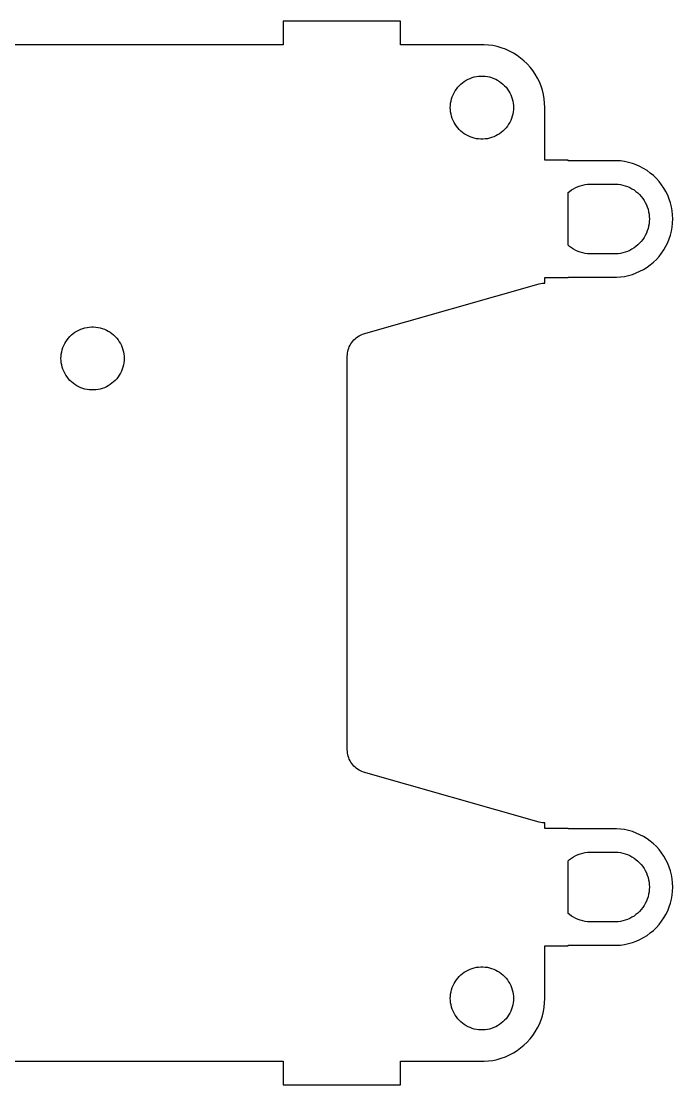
# Model space of a CAD drawing. Header units: metres. Extents: x -80 to 97, y -93 to 43.
# Drawn here: x 12.8 to 96.7, y -93.5 to 43.4 of the extents above; entities that cross this region are included whole.
import ezdxf

# ---------------------------------------------------------------- set-up
doc = ezdxf.new("R2010")
doc.units = ezdxf.units.M

msp = doc.modelspace()

# ---------------------------------------------------------------- linework, layer by layer
for p, q in [((61.625, 43.39), (46.525, 43.39)), ((46.525, 43.39), (46.525, 40.3751)), ((61.625, 40.3751), (61.625, 43.39)), ((46.525, 40.3751), (7.54999, 40.3751)), ((72.3827, 40.3751), (61.625, 40.3751)), ((72.9467, 40.3356), (72.3827, 40.3751)), ((73.5065, 40.2569), (72.9467, 40.3356)), ((74.0596, 40.1394), (73.5065, 40.2569)), ((74.603, 39.9836), (74.0596, 40.1394)), ((75.1343, 39.7902), (74.603, 39.9836)), ((75.6508, 39.5602), (75.1343, 39.7902)), ((76.15, 39.2948), (75.6508, 39.5602)), ((76.6295, 38.9952), (76.15, 39.2948)), ((77.0869, 38.6629), (76.6295, 38.9952)), ((77.52, 38.2995), (77.0869, 38.6629)), ((77.9267, 37.9067), (77.52, 38.2995)), ((78.305, 37.4866), (77.9267, 37.9067)), ((78.653, 37.0411), (78.305, 37.4866)), ((78.9692, 36.5723), (78.653, 37.0411)), ((69.6004, 35.4793), (69.8297, 35.6459)), ((69.8297, 35.6459), (70.07, 35.7961)), ((70.07, 35.7961), (70.3202, 35.9291)), ((70.3202, 35.9291), (70.5791, 36.0444)), ((70.5791, 36.0444), (70.8454, 36.1413)), ((70.8454, 36.1413), (71.1178, 36.2194)), ((71.1178, 36.2194), (71.395, 36.2783)), ((71.395, 36.2783), (71.6756, 36.3177)), ((71.6756, 36.3177), (71.9583, 36.3375)), ((71.9583, 36.3375), (72.2417, 36.3375)), ((72.2417, 36.3375), (72.5244, 36.3177)), ((72.5244, 36.3177), (72.805, 36.2783)), ((72.805, 36.2783), (73.0822, 36.2194)), ((73.0822, 36.2194), (73.3546, 36.1413)), ((73.3546, 36.1413), (73.6209, 36.0444)), ((73.6209, 36.0444), (73.8798, 35.9291)), ((73.8798, 35.9291), (74.13, 35.7961)), ((74.13, 35.7961), (74.3703, 35.6459)), ((74.3703, 35.6459), (74.5996, 35.4793)), ((79.2519, 36.0827), (78.9692, 36.5723)), ((79.4997, 35.5746), (79.2519, 36.0827)), ((68.5152, 34.1861), (68.6569, 34.4315)), ((68.6569, 34.4315), (68.8154, 34.6664)), ((68.8154, 34.6664), (68.9899, 34.8897)), ((68.9899, 34.8897), (69.1795, 35.1003)), ((69.1795, 35.1003), (69.3833, 35.2972)), ((69.3833, 35.2972), (69.6004, 35.4793)), ((74.5996, 35.4793), (74.8167, 35.2972)), ((74.8167, 35.2972), (75.0205, 35.1003)), ((75.0205, 35.1003), (75.2101, 34.8897)), ((75.2101, 34.8897), (75.3846, 34.6664)), ((75.3846, 34.6664), (75.5431, 34.4315)), ((75.5431, 34.4315), (75.6848, 34.1861)), ((79.7115, 35.0504), (79.4997, 35.5746)), ((79.8862, 34.5126), (79.7115, 35.0504)), ((80.023, 33.9641), (79.8862, 34.5126)), ((68.0795, 32.845), (68.1287, 33.1241)), ((68.1287, 33.1241), (68.1973, 33.3991)), ((68.1973, 33.3991), (68.2849, 33.6686)), ((68.2849, 33.6686), (68.391, 33.9314)), ((68.391, 33.9314), (68.5152, 34.1861)), ((75.6848, 34.1861), (75.809, 33.9314)), ((75.809, 33.9314), (75.9151, 33.6686)), ((75.9151, 33.6686), (76.0027, 33.3991)), ((76.0027, 33.3991), (76.0713, 33.1241)), ((76.0713, 33.1241), (76.1205, 32.845)), ((80.1212, 33.4073), (80.023, 33.9641)), ((80.1803, 32.845), (80.1212, 33.4073)), ((68.04, 32.28), (68.0499, 32.5632)), ((68.0499, 31.9968), (68.04, 32.28)), ((68.0499, 32.5632), (68.0795, 32.845)), ((68.0795, 31.715), (68.0499, 31.9968)), ((68.1287, 31.4359), (68.0795, 31.715)), ((76.1205, 31.715), (76.0713, 31.4359)), ((76.1205, 32.845), (76.1501, 32.5632)), ((76.1501, 31.9968), (76.1205, 31.715)), ((76.1501, 32.5632), (76.16, 32.28)), ((76.16, 32.28), (76.1501, 31.9968)), ((80.2, 32.28), (80.1803, 32.845)), ((80.2, 25.5), (80.2, 32.28)), ((68.1973, 31.1609), (68.1287, 31.4359)), ((68.2849, 30.8914), (68.1973, 31.1609)), ((68.391, 30.6286), (68.2849, 30.8914)), ((68.5152, 30.3739), (68.391, 30.6286)), ((68.6569, 30.1285), (68.5152, 30.3739)), ((68.8154, 29.8936), (68.6569, 30.1285)), ((75.5431, 30.1285), (75.3846, 29.8936)), ((75.6848, 30.3739), (75.5431, 30.1285)), ((75.809, 30.6286), (75.6848, 30.3739)), ((75.9151, 30.8914), (75.809, 30.6286)), ((76.0027, 31.1609), (75.9151, 30.8914)), ((76.0713, 31.4359), (76.0027, 31.1609)), ((68.9899, 29.6703), (68.8154, 29.8936)), ((69.1795, 29.4597), (68.9899, 29.6703)), ((69.3833, 29.2628), (69.1795, 29.4597)), ((69.6004, 29.0807), (69.3833, 29.2628)), ((69.8297, 28.9141), (69.6004, 29.0807)), ((70.07, 28.7639), (69.8297, 28.9141)), ((70.3202, 28.6309), (70.07, 28.7639)), ((74.13, 28.7639), (73.8798, 28.6309)), ((74.3703, 28.9141), (74.13, 28.7639)), ((74.5996, 29.0807), (74.3703, 28.9141)), ((74.8167, 29.2628), (74.5996, 29.0807)), ((75.0205, 29.4597), (74.8167, 29.2628)), ((75.2101, 29.6703), (75.0205, 29.4597)), ((75.3846, 29.8936), (75.2101, 29.6703)), ((70.5791, 28.5156), (70.3202, 28.6309)), ((70.8454, 28.4187), (70.5791, 28.5156)), ((71.1178, 28.3406), (70.8454, 28.4187)), ((71.395, 28.2817), (71.1178, 28.3406)), ((71.6756, 28.2422), (71.395, 28.2817)), ((71.9583, 28.2225), (71.6756, 28.2422)), ((72.2417, 28.2225), (71.9583, 28.2225)), ((72.5244, 28.2422), (72.2417, 28.2225)), ((72.805, 28.2817), (72.5244, 28.2422)), ((73.0822, 28.3406), (72.805, 28.2817)), ((73.3546, 28.4187), (73.0822, 28.3406)), ((73.6209, 28.5156), (73.3546, 28.4187)), ((73.8798, 28.6309), (73.6209, 28.5156)), ((83.21, 25.5), (80.2, 25.5)), ((83.21, 25.45), (83.21, 25.5)), ((89.4217, 25.4454), (83.21, 25.45)), ((89.944, 25.4089), (89.4217, 25.4454)), ((90.4624, 25.336), (89.944, 25.4089)), ((90.9744, 25.2272), (90.4624, 25.336)), ((91.4776, 25.0829), (90.9744, 25.2272)), ((91.9695, 24.9039), (91.4776, 25.0829)), ((92.4478, 24.6909), (91.9695, 24.9039)), ((92.91, 24.4452), (92.4478, 24.6909)), ((93.3539, 24.1678), (92.91, 24.4452)), ((93.7775, 23.8601), (93.3539, 24.1678)), ((94.1785, 23.5236), (93.7775, 23.8601)), ((94.555, 23.1599), (94.1785, 23.5236)), ((83.91, 21.8471), (84.1873, 21.9946)), ((84.1873, 21.9946), (84.4743, 22.1223)), ((84.4743, 22.1223), (84.7694, 22.2298)), ((84.7694, 22.2298), (85.0714, 22.3163)), ((85.0714, 22.3163), (85.3786, 22.3816)), ((85.3786, 22.3816), (85.6896, 22.4253)), ((85.6896, 22.4253), (86.0029, 22.4473)), ((86.0029, 22.4473), (89.317, 22.4473)), ((89.317, 22.4473), (89.6304, 22.4253)), ((89.6304, 22.4253), (89.9414, 22.3816)), ((89.9414, 22.3816), (90.2486, 22.3163)), ((90.2486, 22.3163), (90.5506, 22.2298)), ((90.5506, 22.2298), (90.8457, 22.1223)), ((90.8457, 22.1223), (91.1327, 21.9946)), ((91.1327, 21.9946), (91.41, 21.8471)), ((94.9053, 22.7709), (94.555, 23.1599)), ((95.2276, 22.3584), (94.9053, 22.7709)), ((95.5204, 21.9244), (95.2276, 22.3584)), ((95.7821, 21.471), (95.5204, 21.9244)), ((83.21, 21.3454), (83.3895, 21.496)), ((83.21, 14.5546), (83.21, 21.3454)), ((83.3895, 21.496), (83.6436, 21.6807)), ((83.6436, 21.6807), (83.91, 21.8471)), ((91.41, 21.8471), (91.6764, 21.6807)), ((91.6764, 21.6807), (91.9305, 21.496)), ((91.9305, 21.496), (92.1711, 21.2941)), ((92.1711, 21.2941), (92.397, 21.076)), ((92.397, 21.076), (92.6072, 20.8425)), ((92.6072, 20.8425), (92.8006, 20.595)), ((92.8006, 20.595), (92.9762, 20.3346)), ((96.0116, 21.0005), (95.7821, 21.471)), ((96.2077, 20.5151), (96.0116, 21.0005)), ((92.9762, 20.3346), (93.1333, 20.0626)), ((93.1333, 20.0626), (93.271, 19.7803)), ((93.271, 19.7803), (93.3886, 19.4891)), ((93.3886, 19.4891), (93.4857, 19.1904)), ((93.4857, 19.1904), (93.5617, 18.8856)), ((96.3695, 20.0173), (96.2077, 20.5151)), ((96.4961, 19.5093), (96.3695, 20.0173)), ((96.587, 18.9938), (96.4961, 19.5093)), ((93.5617, 18.8856), (93.6162, 18.5763)), ((93.6162, 18.5763), (93.649, 18.2639)), ((93.649, 18.2639), (93.66, 17.95)), ((93.66, 17.95), (93.649, 17.6361)), ((96.6417, 18.4732), (96.587, 18.9938)), ((96.66, 17.95), (96.6417, 18.4732)), ((96.6417, 17.4268), (96.66, 17.95)), ((93.4857, 16.7096), (93.3886, 16.4109)), ((93.5617, 17.0144), (93.4857, 16.7096)), ((93.6162, 17.3237), (93.5617, 17.0144)), ((93.649, 17.6361), (93.6162, 17.3237)), ((96.4961, 16.3907), (96.587, 16.9062)), ((96.587, 16.9062), (96.6417, 17.4268)), ((92.6072, 15.0574), (92.397, 14.824)), ((92.8006, 15.305), (92.6072, 15.0574)), ((92.9762, 15.5654), (92.8006, 15.305)), ((93.1333, 15.8374), (92.9762, 15.5654)), ((93.271, 16.1197), (93.1333, 15.8374)), ((93.3886, 16.4109), (93.271, 16.1197)), ((96.0116, 14.8995), (96.2077, 15.3848)), ((96.2077, 15.3848), (96.3695, 15.8827)), ((96.3695, 15.8827), (96.4961, 16.3907)), ((83.3895, 14.4039), (83.21, 14.5546)), ((83.6436, 14.2193), (83.3895, 14.4039)), ((83.91, 14.0529), (83.6436, 14.2193)), ((84.1873, 13.9054), (83.91, 14.0529)), ((84.4743, 13.7777), (84.1873, 13.9054)), ((84.7694, 13.6702), (84.4743, 13.7777)), ((90.8457, 13.7777), (90.5506, 13.6702)), ((91.1327, 13.9054), (90.8457, 13.7777)), ((91.41, 14.0529), (91.1327, 13.9054)), ((91.6764, 14.2193), (91.41, 14.0529)), ((91.9305, 14.4039), (91.6764, 14.2193)), ((92.1711, 14.6058), (91.9305, 14.4039)), ((92.397, 14.824), (92.1711, 14.6058)), ((95.2276, 13.5416), (95.5204, 13.9756)), ((95.5204, 13.9756), (95.7821, 14.429)), ((95.7821, 14.429), (96.0116, 14.8995)), ((85.0714, 13.5837), (84.7694, 13.6702)), ((85.3786, 13.5184), (85.0714, 13.5837)), ((85.6896, 13.4746), (85.3786, 13.5184)), ((86.0029, 13.4527), (85.6896, 13.4746)), ((89.317, 13.4527), (86.0029, 13.4527)), ((89.6304, 13.4746), (89.317, 13.4527)), ((89.9414, 13.5184), (89.6304, 13.4746)), ((90.2486, 13.5837), (89.9414, 13.5184)), ((90.5506, 13.6702), (90.2486, 13.5837)), ((93.7775, 12.0399), (94.1785, 12.3764)), ((94.1785, 12.3764), (94.555, 12.7401)), ((94.555, 12.7401), (94.9053, 13.1291)), ((94.9053, 13.1291), (95.2276, 13.5416)), ((91.4776, 10.8171), (91.9695, 10.9961)), ((91.9695, 10.9961), (92.4478, 11.209)), ((92.4478, 11.209), (92.91, 11.4548)), ((92.91, 11.4548), (93.3539, 11.7322)), ((93.3539, 11.7322), (93.7775, 12.0399)), ((56.8668, 3.15218), (79.4694, 9.61029)), ((79.4694, 9.61029), (79.6756, 9.65411)), ((79.6756, 9.65411), (79.8843, 9.68344)), ((79.8843, 9.68344), (80.0946, 9.69815)), ((80.0946, 9.69815), (80.2, 9.69815)), ((80.2, 9.69815), (80.2, 10.4)), ((80.2, 10.4), (83.21, 10.4)), ((83.21, 10.45), (89.4217, 10.4546)), ((83.21, 10.4), (83.21, 10.45)), ((89.4217, 10.4546), (89.944, 10.4911)), ((89.944, 10.4911), (90.4624, 10.5639)), ((90.4624, 10.5639), (90.9744, 10.6728)), ((90.9744, 10.6728), (91.4776, 10.8171)), ((18.8898, 2.60971), (19.0795, 2.82031)), ((19.0795, 2.82031), (19.2833, 3.01717)), ((19.2833, 3.01717), (19.5004, 3.19931)), ((19.5004, 3.19931), (19.7297, 3.36589)), ((19.7297, 3.36589), (19.97, 3.51605)), ((19.97, 3.51605), (20.2202, 3.64909)), ((20.2202, 3.64909), (20.4791, 3.76436)), ((20.4791, 3.76436), (20.7454, 3.86128)), ((20.7454, 3.86128), (21.0178, 3.93939)), ((21.0178, 3.93939), (21.295, 3.99831)), ((21.295, 3.99831), (21.5756, 4.03775)), ((21.5756, 4.03775), (21.8583, 4.05753)), ((21.8583, 4.05753), (22.1417, 4.05753)), ((22.1417, 4.05753), (22.4244, 4.03775)), ((22.4244, 4.03775), (22.705, 3.99831)), ((22.705, 3.99831), (22.9822, 3.93939)), ((22.9822, 3.93939), (23.2546, 3.86128)), ((23.2546, 3.86128), (23.5209, 3.76436)), ((23.5209, 3.76436), (23.7798, 3.64909)), ((23.7798, 3.64909), (24.03, 3.51605)), ((24.03, 3.51605), (24.2703, 3.36589)), ((24.2703, 3.36589), (24.4996, 3.19931)), ((24.4996, 3.19931), (24.7167, 3.01717)), ((24.7167, 3.01717), (24.9205, 2.82031)), ((24.9205, 2.82031), (25.1101, 2.60971)), ((55.9407, 2.65979), (56.1112, 2.78369)), ((56.1112, 2.78369), (56.29, 2.89539)), ((56.29, 2.89539), (56.4761, 2.99435)), ((56.4761, 2.99435), (56.6687, 3.08009)), ((56.6687, 3.08009), (56.8668, 3.15218)), ((18.0973, 1.11908), (18.1848, 1.3886)), ((18.1848, 1.3886), (18.291, 1.65134)), ((18.291, 1.65134), (18.4152, 1.90605)), ((18.4152, 1.90605), (18.5569, 2.15146)), ((18.5569, 2.15146), (18.7154, 2.3864)), ((18.7154, 2.3864), (18.8898, 2.60971)), ((25.1101, 2.60971), (25.2846, 2.3864)), ((25.2846, 2.3864), (25.4431, 2.15146)), ((25.4431, 2.15146), (25.5848, 1.90605)), ((25.5848, 1.90605), (25.709, 1.65134)), ((25.709, 1.65134), (25.8151, 1.3886)), ((25.8151, 1.3886), (25.9027, 1.11908)), ((54.9621, 1.3129), (55.0411, 1.50833)), ((55.0411, 1.50833), (55.1335, 1.6978)), ((55.1335, 1.6978), (55.2389, 1.88036)), ((55.2389, 1.88036), (55.3568, 2.0551)), ((55.3568, 2.0551), (55.4865, 2.22121)), ((55.4865, 2.22121), (55.6276, 2.37785)), ((55.6276, 2.37785), (55.7792, 2.52429)), ((55.7792, 2.52429), (55.9407, 2.65979)), ((17.94, 0), (17.9499, 0.283203)), ((17.9499, -0.283203), (17.94, 0)), ((17.9499, 0.283203), (17.9795, 0.565033)), ((17.9795, 0.565033), (18.0287, 0.844116)), ((18.0287, 0.844116), (18.0973, 1.11908)), ((25.9027, 1.11908), (25.9713, 0.844116)), ((25.9713, 0.844116), (26.0205, 0.565033)), ((26.0205, 0.565033), (26.0501, 0.283203)), ((26.0501, 0.283203), (26.06, 0)), ((26.06, 0), (26.0501, -0.283203)), ((54.78, 0.279999), (54.7874, 0.490662)), ((54.78, -50.36), (54.78, 0.279999)), ((54.7874, 0.490662), (54.8094, 0.700302)), ((54.8094, 0.700302), (54.846, 0.907883)), ((54.846, 0.907883), (54.897, 1.11241)), ((54.897, 1.11241), (54.9621, 1.3129)), ((17.9795, -0.565033), (17.9499, -0.283203)), ((18.0287, -0.844116), (17.9795, -0.565033)), ((18.0973, -1.11908), (18.0287, -0.844116)), ((18.1848, -1.3886), (18.0973, -1.11908)), ((25.9027, -1.11908), (25.8151, -1.3886)), ((25.9713, -0.844116), (25.9027, -1.11908)), ((26.0205, -0.565033), (25.9713, -0.844116)), ((26.0501, -0.283203), (26.0205, -0.565033)), ((18.291, -1.65134), (18.1848, -1.3886)), ((18.4152, -1.90605), (18.291, -1.65134)), ((18.5569, -2.15146), (18.4152, -1.90605)), ((18.7154, -2.3864), (18.5569, -2.15146)), ((18.8898, -2.60971), (18.7154, -2.3864)), ((19.0795, -2.82031), (18.8898, -2.60971)), ((25.1101, -2.60971), (24.9205, -2.82031)), ((25.2846, -2.3864), (25.1101, -2.60971)), ((25.4431, -2.15146), (25.2846, -2.3864)), ((25.5848, -1.90605), (25.4431, -2.15146)), ((25.709, -1.65134), (25.5848, -1.90605)), ((25.8151, -1.3886), (25.709, -1.65134)), ((19.2833, -3.01717), (19.0795, -2.82031)), ((19.5004, -3.19931), (19.2833, -3.01717)), ((19.7297, -3.36589), (19.5004, -3.19931)), ((19.97, -3.51605), (19.7297, -3.36589)), ((20.2202, -3.64909), (19.97, -3.51605)), ((20.4791, -3.76436), (20.2202, -3.64909)), ((20.7454, -3.86128), (20.4791, -3.76436)), ((21.0178, -3.93939), (20.7454, -3.86128)), ((21.295, -3.99831), (21.0178, -3.93939)), ((21.5756, -4.03775), (21.295, -3.99831)), ((21.8583, -4.05753), (21.5756, -4.03775)), ((22.1417, -4.05753), (21.8583, -4.05753)), ((22.4244, -4.03775), (22.1417, -4.05753)), ((22.705, -3.99831), (22.4244, -4.03775)), ((22.9822, -3.93939), (22.705, -3.99831)), ((23.2546, -3.86128), (22.9822, -3.93939)), ((23.5209, -3.76436), (23.2546, -3.86128)), ((23.7798, -3.64909), (23.5209, -3.76436)), ((24.03, -3.51605), (23.7798, -3.64909)), ((24.2703, -3.36589), (24.03, -3.51605)), ((24.4996, -3.19931), (24.2703, -3.36589)), ((24.7167, -3.01717), (24.4996, -3.19931)), ((24.9205, -2.82031), (24.7167, -3.01717)), ((54.7874, -50.5707), (54.78, -50.36)), ((54.8094, -50.7803), (54.7874, -50.5707)), ((54.846, -50.9879), (54.8094, -50.7803)), ((54.897, -51.1924), (54.846, -50.9879)), ((54.9621, -51.3929), (54.897, -51.1924)), ((55.0411, -51.5883), (54.9621, -51.3929)), ((55.1335, -51.7778), (55.0411, -51.5883)), ((55.2389, -51.9604), (55.1335, -51.7778)), ((55.3568, -52.1351), (55.2389, -51.9604)), ((55.4865, -52.3012), (55.3568, -52.1351)), ((55.6276, -52.4579), (55.4865, -52.3012)), ((55.7792, -52.6043), (55.6276, -52.4579)), ((55.9407, -52.7398), (55.7792, -52.6043)), ((56.1112, -52.8637), (55.9407, -52.7398)), ((56.29, -52.9754), (56.1112, -52.8637)), ((56.4761, -53.0744), (56.29, -52.9754)), ((56.6687, -53.1601), (56.4761, -53.0744)), ((56.8668, -53.2322), (56.6687, -53.1601)), ((79.4694, -59.6903), (56.8668, -53.2322)), ((79.6756, -59.7341), (79.4694, -59.6903)), ((79.8843, -59.7634), (79.6756, -59.7341)), ((80.0946, -59.7782), (79.8843, -59.7634)), ((80.2, -59.7782), (80.0946, -59.7782)), ((80.2, -60.48), (80.2, -59.7782)), ((83.21, -60.48), (80.2, -60.48)), ((83.21, -60.53), (83.21, -60.48)), ((89.4217, -60.5346), (83.21, -60.53)), ((89.944, -60.5711), (89.4217, -60.5346)), ((90.4624, -60.6439), (89.944, -60.5711)), ((90.9744, -60.7528), (90.4624, -60.6439)), ((91.4776, -60.8971), (90.9744, -60.7528)), ((91.9695, -61.0761), (91.4776, -60.8971)), ((92.4478, -61.289), (91.9695, -61.0761)), ((92.91, -61.5348), (92.4478, -61.289)), ((93.3539, -61.8122), (92.91, -61.5348)), ((93.7775, -62.1199), (93.3539, -61.8122)), ((94.1785, -62.4564), (93.7775, -62.1199)), ((94.555, -62.8201), (94.1785, -62.4564)), ((94.9053, -63.2091), (94.555, -62.8201)), ((83.3895, -64.4839), (83.6436, -64.2993)), ((83.6436, -64.2993), (83.91, -64.1329)), ((83.91, -64.1329), (84.1873, -63.9854)), ((84.1873, -63.9854), (84.4743, -63.8577)), ((84.4743, -63.8577), (84.7694, -63.7502)), ((84.7694, -63.7502), (85.0714, -63.6637)), ((85.0714, -63.6637), (85.3786, -63.5984)), ((85.3786, -63.5984), (85.6896, -63.5546)), ((85.6896, -63.5546), (86.0029, -63.5327)), ((86.0029, -63.5327), (89.317, -63.5327)), ((89.317, -63.5327), (89.6304, -63.5546)), ((89.6304, -63.5546), (89.9414, -63.5984)), ((89.9414, -63.5984), (90.2486, -63.6637)), ((90.2486, -63.6637), (90.5506, -63.7502)), ((90.5506, -63.7502), (90.8457, -63.8577)), ((90.8457, -63.8577), (91.1327, -63.9854)), ((91.1327, -63.9854), (91.41, -64.1329)), ((91.41, -64.1329), (91.6764, -64.2993)), ((91.6764, -64.2993), (91.9305, -64.4839)), ((95.2276, -63.6216), (94.9053, -63.2091)), ((95.5204, -64.0556), (95.2276, -63.6216)), ((95.7821, -64.509), (95.5204, -64.0556)), ((83.21, -64.6346), (83.3895, -64.4839)), ((83.21, -71.4254), (83.21, -64.6346)), ((91.9305, -64.4839), (92.1711, -64.6859)), ((92.1711, -64.6859), (92.397, -64.904)), ((92.397, -64.904), (92.6072, -65.1375)), ((92.6072, -65.1375), (92.8006, -65.385)), ((92.8006, -65.385), (92.9762, -65.6454)), ((92.9762, -65.6454), (93.1333, -65.9174)), ((96.0116, -64.9795), (95.7821, -64.509)), ((96.2077, -65.4648), (96.0116, -64.9795)), ((96.3695, -65.9627), (96.2077, -65.4648)), ((93.1333, -65.9174), (93.271, -66.1997)), ((93.271, -66.1997), (93.3886, -66.4909)), ((93.3886, -66.4909), (93.4857, -66.7896)), ((93.4857, -66.7896), (93.5617, -67.0944)), ((96.4961, -66.4707), (96.3695, -65.9627)), ((96.587, -66.9862), (96.4961, -66.4707)), ((96.6417, -67.5068), (96.587, -66.9862)), ((93.5617, -67.0944), (93.6162, -67.4037)), ((93.6162, -67.4037), (93.649, -67.7161)), ((93.649, -68.3439), (93.6162, -68.6563)), ((93.649, -67.7161), (93.66, -68.03)), ((93.66, -68.03), (93.649, -68.3439)), ((96.66, -68.03), (96.6417, -67.5068)), ((96.6417, -68.5532), (96.66, -68.03)), ((93.3886, -69.5691), (93.271, -69.8603)), ((93.4857, -69.2704), (93.3886, -69.5691)), ((93.5617, -68.9656), (93.4857, -69.2704)), ((93.6162, -68.6563), (93.5617, -68.9656)), ((96.3695, -70.0973), (96.4961, -69.5893)), ((96.4961, -69.5893), (96.587, -69.0738)), ((96.587, -69.0738), (96.6417, -68.5532)), ((92.397, -71.156), (92.1711, -71.3741)), ((92.6072, -70.9225), (92.397, -71.156)), ((92.8006, -70.675), (92.6072, -70.9225)), ((92.9762, -70.4146), (92.8006, -70.675)), ((93.1333, -70.1426), (92.9762, -70.4146)), ((93.271, -69.8603), (93.1333, -70.1426)), ((95.7821, -71.551), (96.0116, -71.0805)), ((96.0116, -71.0805), (96.2077, -70.5952)), ((96.2077, -70.5952), (96.3695, -70.0973)), ((83.3895, -71.576), (83.21, -71.4254)), ((83.6436, -71.7607), (83.3895, -71.576)), ((83.91, -71.9271), (83.6436, -71.7607)), ((84.1873, -72.0746), (83.91, -71.9271)), ((84.4743, -72.2023), (84.1873, -72.0746)), ((84.7694, -72.3098), (84.4743, -72.2023)), ((85.0714, -72.3963), (84.7694, -72.3098)), ((85.3786, -72.4616), (85.0714, -72.3963)), ((85.6896, -72.5053), (85.3786, -72.4616)), ((86.0029, -72.5273), (85.6896, -72.5053)), ((89.317, -72.5273), (86.0029, -72.5273)), ((89.6304, -72.5053), (89.317, -72.5273)), ((89.9414, -72.4616), (89.6304, -72.5053)), ((90.2486, -72.3963), (89.9414, -72.4616)), ((90.5506, -72.3098), (90.2486, -72.3963)), ((90.8457, -72.2023), (90.5506, -72.3098)), ((91.1327, -72.0746), (90.8457, -72.2023)), ((91.41, -71.9271), (91.1327, -72.0746)), ((91.6764, -71.7607), (91.41, -71.9271)), ((91.9305, -71.576), (91.6764, -71.7607)), ((92.1711, -71.3741), (91.9305, -71.576)), ((94.9053, -72.8509), (95.2276, -72.4384)), ((95.2276, -72.4384), (95.5204, -72.0044)), ((95.5204, -72.0044), (95.7821, -71.551)), ((93.7775, -73.9401), (94.1785, -73.6036)), ((94.1785, -73.6036), (94.555, -73.2399)), ((94.555, -73.2399), (94.9053, -72.8509)), ((90.9744, -75.3072), (91.4776, -75.1629)), ((91.4776, -75.1629), (91.9695, -74.9839)), ((91.9695, -74.9839), (92.4478, -74.771)), ((92.4478, -74.771), (92.91, -74.5252)), ((92.91, -74.5252), (93.3539, -74.2478)), ((93.3539, -74.2478), (93.7775, -73.9401)), ((80.2, -82.36), (80.2, -75.58)), ((80.2, -75.58), (83.21, -75.58)), ((83.21, -75.53), (89.4217, -75.5254)), ((83.21, -75.58), (83.21, -75.53)), ((89.4217, -75.5254), (89.944, -75.4889)), ((89.944, -75.4889), (90.4624, -75.4161)), ((90.4624, -75.4161), (90.9744, -75.3072)), ((69.1795, -79.5397), (69.3833, -79.3428)), ((69.3833, -79.3428), (69.6004, -79.1607)), ((69.6004, -79.1607), (69.8297, -78.9941)), ((69.8297, -78.9941), (70.07, -78.8439)), ((70.07, -78.8439), (70.3202, -78.7109)), ((70.3202, -78.7109), (70.5791, -78.5956)), ((70.5791, -78.5956), (70.8454, -78.4987)), ((70.8454, -78.4987), (71.1178, -78.4206)), ((71.1178, -78.4206), (71.395, -78.3617)), ((71.395, -78.3617), (71.6756, -78.3222)), ((71.6756, -78.3222), (71.9583, -78.3025)), ((71.9583, -78.3025), (72.2417, -78.3025)), ((72.2417, -78.3025), (72.5244, -78.3222)), ((72.5244, -78.3222), (72.805, -78.3617)), ((72.805, -78.3617), (73.0822, -78.4206)), ((73.0822, -78.4206), (73.3546, -78.4987)), ((73.3546, -78.4987), (73.6209, -78.5956)), ((73.6209, -78.5956), (73.8798, -78.7109)), ((73.8798, -78.7109), (74.13, -78.8439)), ((74.13, -78.8439), (74.3703, -78.9941)), ((74.3703, -78.9941), (74.5996, -79.1607)), ((74.5996, -79.1607), (74.8167, -79.3428)), ((74.8167, -79.3428), (75.0205, -79.5397)), ((68.2849, -80.9714), (68.391, -80.7086)), ((68.391, -80.7086), (68.5152, -80.4539)), ((68.5152, -80.4539), (68.6569, -80.2085)), ((68.6569, -80.2085), (68.8154, -79.9736)), ((68.8154, -79.9736), (68.9899, -79.7503)), ((68.9899, -79.7503), (69.1795, -79.5397)), ((75.0205, -79.5397), (75.2101, -79.7503)), ((75.2101, -79.7503), (75.3846, -79.9736)), ((75.3846, -79.9736), (75.5431, -80.2085)), ((75.5431, -80.2085), (75.6848, -80.4539)), ((75.6848, -80.4539), (75.809, -80.7086)), ((75.809, -80.7086), (75.9151, -80.9714)), ((68.04, -82.36), (68.0499, -82.0768)), ((68.0499, -82.0768), (68.0795, -81.795)), ((68.0795, -81.795), (68.1287, -81.5159)), ((68.1287, -81.5159), (68.1973, -81.2409)), ((68.1973, -81.2409), (68.2849, -80.9714)), ((75.9151, -80.9714), (76.0027, -81.2409)), ((76.0027, -81.2409), (76.0713, -81.5159)), ((76.0713, -81.5159), (76.1205, -81.795)), ((76.1205, -81.795), (76.1501, -82.0768)), ((76.1501, -82.0768), (76.16, -82.36)), ((68.0499, -82.6432), (68.04, -82.36)), ((68.0795, -82.925), (68.0499, -82.6432)), ((68.1287, -83.2041), (68.0795, -82.925)), ((68.1973, -83.4791), (68.1287, -83.2041)), ((68.2849, -83.7486), (68.1973, -83.4791)), ((76.0027, -83.4791), (75.9151, -83.7486)), ((76.0713, -83.2041), (76.0027, -83.4791)), ((76.1205, -82.925), (76.0713, -83.2041)), ((76.1501, -82.6432), (76.1205, -82.925)), ((76.16, -82.36), (76.1501, -82.6432)), ((80.1212, -83.4873), (80.1803, -82.925)), ((80.1803, -82.925), (80.2, -82.36)), ((68.391, -84.0114), (68.2849, -83.7486)), ((68.5152, -84.2661), (68.391, -84.0114)), ((68.6569, -84.5115), (68.5152, -84.2661)), ((68.8154, -84.7464), (68.6569, -84.5115)), ((68.9899, -84.9697), (68.8154, -84.7464)), ((75.3846, -84.7464), (75.2101, -84.9697)), ((75.5431, -84.5115), (75.3846, -84.7464)), ((75.6848, -84.2661), (75.5431, -84.5115)), ((75.809, -84.0114), (75.6848, -84.2661)), ((75.9151, -83.7486), (75.809, -84.0114)), ((79.7115, -85.1304), (79.8862, -84.5927)), ((79.8862, -84.5927), (80.023, -84.0441)), ((80.023, -84.0441), (80.1212, -83.4873)), ((69.1795, -85.1803), (68.9899, -84.9697)), ((69.3833, -85.3772), (69.1795, -85.1803)), ((69.6004, -85.5593), (69.3833, -85.3772)), ((69.8297, -85.7259), (69.6004, -85.5593)), ((70.07, -85.8761), (69.8297, -85.7259)), ((70.3202, -86.0091), (70.07, -85.8761)), ((70.5791, -86.1244), (70.3202, -86.0091)), ((70.8454, -86.2213), (70.5791, -86.1244)), ((71.1178, -86.2994), (70.8454, -86.2213)), ((73.3546, -86.2213), (73.0822, -86.2994)), ((73.6209, -86.1244), (73.3546, -86.2213)), ((73.8798, -86.0091), (73.6209, -86.1244)), ((74.13, -85.8761), (73.8798, -86.0091)), ((74.3703, -85.7259), (74.13, -85.8761)), ((74.5996, -85.5593), (74.3703, -85.7259)), ((74.8167, -85.3772), (74.5996, -85.5593)), ((75.0205, -85.1803), (74.8167, -85.3772)), ((75.2101, -84.9697), (75.0205, -85.1803)), ((78.9692, -86.6523), (79.2519, -86.1627)), ((79.2519, -86.1627), (79.4997, -85.6546)), ((79.4997, -85.6546), (79.7115, -85.1304)), ((71.395, -86.3583), (71.1178, -86.2994)), ((71.6756, -86.3978), (71.395, -86.3583)), ((71.9583, -86.4175), (71.6756, -86.3978)), ((72.2417, -86.4175), (71.9583, -86.4175)), ((72.5244, -86.3978), (72.2417, -86.4175)), ((72.805, -86.3583), (72.5244, -86.3978)), ((73.0822, -86.2994), (72.805, -86.3583)), ((77.9267, -87.9867), (78.305, -87.5666)), ((78.305, -87.5666), (78.653, -87.1211)), ((78.653, -87.1211), (78.9692, -86.6523)), ((76.6295, -89.0752), (77.0869, -88.7429)), ((77.0869, -88.7429), (77.52, -88.3795)), ((77.52, -88.3795), (77.9267, -87.9867)), ((73.5065, -90.3369), (74.0596, -90.2194)), ((74.0596, -90.2194), (74.603, -90.0636)), ((74.603, -90.0636), (75.1343, -89.8702)), ((75.1343, -89.8702), (75.6508, -89.6402)), ((75.6508, -89.6402), (76.15, -89.3748)), ((76.15, -89.3748), (76.6295, -89.0752)), ((7.54999, -90.4551), (46.525, -90.4551)), ((46.525, -90.4551), (46.525, -93.47)), ((61.625, -93.47), (61.625, -90.4551)), ((61.625, -90.4551), (72.3827, -90.4551)), ((72.3827, -90.4551), (72.9467, -90.4156)), ((72.9467, -90.4156), (73.5065, -90.3369)), ((46.525, -93.47), (61.625, -93.47))]:
    msp.add_line(p, q)

doc.saveas('drawing.dxf')
